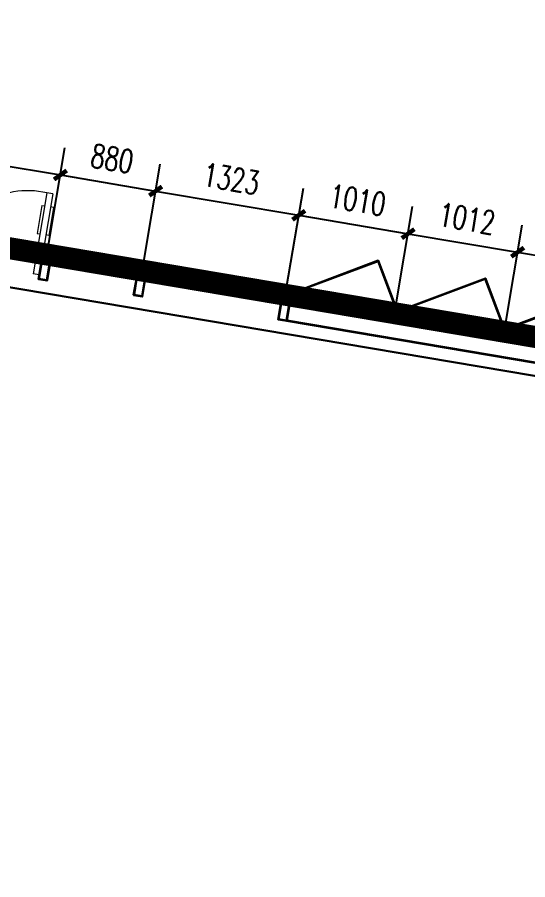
# Model space of a CAD drawing. Extents: x -936 to 12807311, y 101 to 1511157.
# Drawn here: x 12328799 to 12333452, y 1195302 to 1203157 of the extents above; entities that cross this region are included whole.
import ezdxf

# ---------------------------------------------------------------- set-up
doc = ezdxf.new("R2010")
doc.units = 0
doc.header["$LTSCALE"] = 1000
doc.header["$MEASUREMENT"] = 0
doc.linetypes.add('PX-PLAN-F2-T3$0$DASHED', pattern=[0.75, 0.5, -0.25])
for name, color, linetype, lineweight in [('PX-GLAZ-F2$0$PX-GLAZ-F2$0$_EDO-ALUMINIUM-SECTION', 90, 'Continuous', 30), ('PX-GLAZ-F2$0$PX-GLAZ-F2$0$_EDO-GLASS-SECTION', 130, 'Continuous', 30), ('PX-GLAZ-F2$0$PX-GLAZ-F2$0$PX-GLAZ-F2$0$板边线', 36, 'Continuous', 30), ('PX-GLAZ-F2$0$PX-GLAZ-F2$0$WINDOW', 4, 'Continuous', 5)]:
    doc.layers.add(name, color=color, linetype=linetype, lineweight=lineweight)
for name, color, linetype in [('PX-GLAZ-F2$0$PX-GLAZ-F2$0$PX-GLAZ-F2$0$幕墙线', 104, 'Continuous'), ('PX-GLAZ-F2$0$绿化', 3, 'Continuous'), ('PX-PLAN-F2-T3$0$FIRE', 1, 'PX-PLAN-F2-T3$0$DASHED'), ('PX-PLAN-F2-T3$0$PUB_DIM', 3, 'Continuous')]:
    doc.layers.add(name, color=color, linetype=linetype)
doc.styles.add('PX-PLAN-F2-T3$0$_TCH_DIM_T3', font='SIMPLEX', dxfattribs={"width": 0.705882, "bigfont": 'GBCBIG'})
doc.dimstyles.new('PX-PLAN-F2-T3$0$_TCH_ARCH&&100', dxfattribs={"dimtxt": 212.5, "dimasz": 100, "dimexe": 250, "dimexo": 300, "dimgap": 118.75, "dimtad": 1, "dimdec": 0, "dimzin": 0, "dimdsep": 46, "dimtxsty": 'PX-PLAN-F2-T3$0$_TCH_DIM_T3', "dimblk": 'PX-PLAN-F2-T3$0$_ArchTick', "dimcen": 0.09, "dimclrd": 1, "dimclre": 1, "dimclrt": 4, "dimazin": 2, "dimtfac": 1, "dimtdec": 0, "dimtix": 1, "dimtmove": 2, "dimatfit": 3, "dimfxl": 0, "dimtolj": 1, "dimtzin": 0, "dimarcsym": 0})

# ---------------------------------------------------------------- blocks, each defined once
blk = doc.blocks.new('PX-PLAN-F2-T3$0$_ArchTick')
at = {"color": 0, "linetype": 'ByBlock', "const_width": 0.4}
blk.add_lwpolyline([(-0.5, -0.5), (0.5, 0.5)], dxfattribs=at)
blk = doc.blocks.new('*D1567')
at = {"layer": 'Defpoints', "color": 0, "transparency": 16777216}
for p in [(12329192.5, 1201720.8), (12327269.7, 1201064.1), (12329031.6, 1200766.8)]:
    blk.add_point(p, dxfattribs=at)
at = {"layer": 'PX-PLAN-F2-T3$0$PUB_DIM', "color": 1, "lineweight": -2, "transparency": 16777216}
for p, q in [((12327319.6, 1201359.9), (12327472.2, 1202264.6)), ((12327430.7, 1202018.1), (12329192.5, 1201720.8)), ((12329081.5, 1201062.6), (12329234.1, 1201967.3))]:
    blk.add_line(p, q, dxfattribs=at)
at = {"layer": 'PX-PLAN-F2-T3$0$PUB_DIM', "color": 1, "lineweight": -2, "transparency": 16777216, "xscale": 100, "yscale": 100, "zscale": 100}
for p, rotation in [((12327430.7, 1202018.1), 170.4236162614718), ((12329192.5, 1201720.8), 350.4236162614718)]:
    blk.add_blockref('PX-PLAN-F2-T3$0$_ArchTick', p, dxfattribs=dict(at, rotation=rotation))
at = {"layer": 'PX-PLAN-F2-T3$0$PUB_DIM', "color": 4, "transparency": 16777216, "insert": (12328349, 1202091.3), "char_height": 212.5, "attachment_point": 5, "rotation": 350.42362, "style": 'PX-PLAN-F2-T3$0$_TCH_DIM_T3'}
blk.add_mtext('\\A1;1787', dxfattribs=at)
blk = doc.blocks.new('*D1568')
at = {"layer": 'Defpoints', "color": 0, "transparency": 16777216}
for p in [(12330060.6, 1201574.4), (12329031.6, 1200766.8), (12329899.6, 1200620.4)]:
    blk.add_point(p, dxfattribs=at)
at = {"layer": 'PX-PLAN-F2-T3$0$PUB_DIM', "color": 1, "lineweight": -2, "transparency": 16777216}
for p, q in [((12329081.5, 1201062.6), (12329234.1, 1201967.3)), ((12329949.6, 1200916.2), (12330102.2, 1201820.9)), ((12329192.5, 1201720.8), (12330060.6, 1201574.4))]:
    blk.add_line(p, q, dxfattribs=at)
at = {"layer": 'PX-PLAN-F2-T3$0$PUB_DIM', "color": 1, "lineweight": -2, "transparency": 16777216, "xscale": 100, "yscale": 100, "zscale": 100}
for p, rotation in [((12329192.5, 1201720.8), 170.4236162614549), ((12330060.6, 1201574.4), 350.4236162614549)]:
    blk.add_blockref('PX-PLAN-F2-T3$0$_ArchTick', p, dxfattribs=dict(at, rotation=rotation))
at = {"layer": 'PX-PLAN-F2-T3$0$PUB_DIM', "color": 4, "transparency": 16777216, "insert": (12329664, 1201869.4), "char_height": 212.5, "attachment_point": 5, "rotation": 350.42362, "style": 'PX-PLAN-F2-T3$0$_TCH_DIM_T3'}
blk.add_mtext('\\A1;880', dxfattribs=at)
blk = doc.blocks.new('*D1569')
at = {"layer": 'Defpoints', "color": 0, "transparency": 16777216}
for p in [(12331365.2, 1201354.2), (12329899.6, 1200620.4), (12331204.3, 1200400.2)]:
    blk.add_point(p, dxfattribs=at)
at = {"layer": 'PX-PLAN-F2-T3$0$PUB_DIM', "color": 1, "lineweight": -2, "transparency": 16777216}
for p, q in [((12329949.6, 1200916.2), (12330102.2, 1201820.9)), ((12330060.6, 1201574.4), (12331365.2, 1201354.2)), ((12331254.2, 1200696.1), (12331406.8, 1201600.8))]:
    blk.add_line(p, q, dxfattribs=at)
at = {"layer": 'PX-PLAN-F2-T3$0$PUB_DIM', "color": 1, "lineweight": -2, "transparency": 16777216, "xscale": 100, "yscale": 100, "zscale": 100}
for p, rotation in [((12330060.6, 1201574.4), 170.423616261468), ((12331365.2, 1201354.2), 350.4236162614681)]:
    blk.add_blockref('PX-PLAN-F2-T3$0$_ArchTick', p, dxfattribs=dict(at, rotation=rotation))
at = {"layer": 'PX-PLAN-F2-T3$0$PUB_DIM', "color": 4, "transparency": 16777216, "insert": (12330750.4, 1201686.2), "char_height": 212.5, "attachment_point": 5, "rotation": 350.42362, "style": 'PX-PLAN-F2-T3$0$_TCH_DIM_T3'}
blk.add_mtext('\\A1;1323', dxfattribs=at)
blk = doc.blocks.new('*D1570')
at = {"layer": 'Defpoints', "color": 0, "transparency": 16777216}
for p in [(12332361.5, 1201186.2), (12331204.3, 1200400.2), (12332200.5, 1200232.2)]:
    blk.add_point(p, dxfattribs=at)
at = {"layer": 'PX-PLAN-F2-T3$0$PUB_DIM', "color": 1, "lineweight": -2, "transparency": 16777216}
for p, q in [((12331254.2, 1200696.1), (12331406.8, 1201600.8)), ((12332250.4, 1200528), (12332403.1, 1201432.7)), ((12331365.2, 1201354.2), (12332361.5, 1201186.2))]:
    blk.add_line(p, q, dxfattribs=at)
at = {"layer": 'PX-PLAN-F2-T3$0$PUB_DIM', "color": 1, "lineweight": -2, "transparency": 16777216, "xscale": 100, "yscale": 100, "zscale": 100}
for p, rotation in [((12331365.2, 1201354.2), 170.4236162614667), ((12332361.5, 1201186.2), 350.4236162614667)]:
    blk.add_blockref('PX-PLAN-F2-T3$0$_ArchTick', p, dxfattribs=dict(at, rotation=rotation))
at = {"layer": 'PX-PLAN-F2-T3$0$PUB_DIM', "color": 4, "transparency": 16777216, "insert": (12331900.8, 1201492.1), "char_height": 212.5, "attachment_point": 5, "rotation": 350.42362, "style": 'PX-PLAN-F2-T3$0$_TCH_DIM_T3'}
blk.add_mtext('\\A1;1010', dxfattribs=at)
blk = doc.blocks.new('*D1571')
at = {"layer": 'Defpoints', "color": 0, "transparency": 16777216}
for p in [(12333359.7, 1201017.7), (12332200.5, 1200232.2), (12333198.8, 1200063.7)]:
    blk.add_point(p, dxfattribs=at)
at = {"layer": 'PX-PLAN-F2-T3$0$PUB_DIM', "color": 1, "lineweight": -2, "transparency": 16777216}
for p, q in [((12332250.4, 1200528), (12332403.1, 1201432.7)), ((12333248.7, 1200359.6), (12333401.3, 1201264.3)), ((12332361.5, 1201186.2), (12333359.7, 1201017.7))]:
    blk.add_line(p, q, dxfattribs=at)
at = {"layer": 'PX-PLAN-F2-T3$0$PUB_DIM', "color": 1, "lineweight": -2, "transparency": 16777216, "xscale": 100, "yscale": 100, "zscale": 100}
for p, rotation in [((12332361.5, 1201186.2), 170.4236162614791), ((12333359.7, 1201017.7), 350.4236162614791)]:
    blk.add_blockref('PX-PLAN-F2-T3$0$_ArchTick', p, dxfattribs=dict(at, rotation=rotation))
at = {"layer": 'PX-PLAN-F2-T3$0$PUB_DIM', "color": 4, "transparency": 16777216, "insert": (12332898, 1201323.8), "char_height": 212.5, "attachment_point": 5, "rotation": 350.42362, "style": 'PX-PLAN-F2-T3$0$_TCH_DIM_T3'}
blk.add_mtext('\\A1;1012', dxfattribs=at)
blk = doc.blocks.new('*D1572')
at = {"layer": 'Defpoints', "color": 0, "transparency": 16777216}
for p in [(12334335.6, 1200853.1), (12333198.8, 1200063.7), (12334174.7, 1199899.1)]:
    blk.add_point(p, dxfattribs=at)
at = {"layer": 'PX-PLAN-F2-T3$0$PUB_DIM', "color": 1, "lineweight": -2, "transparency": 16777216}
for p, q in [((12333248.7, 1200359.6), (12333401.3, 1201264.3)), ((12334224.6, 1200194.9), (12334377.2, 1201099.6)), ((12333359.7, 1201017.7), (12334335.6, 1200853.1))]:
    blk.add_line(p, q, dxfattribs=at)
at = {"layer": 'PX-PLAN-F2-T3$0$PUB_DIM', "color": 1, "lineweight": -2, "transparency": 16777216, "xscale": 100, "yscale": 100, "zscale": 100}
for p, rotation in [((12333359.7, 1201017.7), 170.42361626146), ((12334335.6, 1200853.1), 350.42361626146)]:
    blk.add_blockref('PX-PLAN-F2-T3$0$_ArchTick', p, dxfattribs=dict(at, rotation=rotation))
at = {"layer": 'PX-PLAN-F2-T3$0$PUB_DIM', "color": 4, "transparency": 16777216, "insert": (12333885.1, 1201157.3), "char_height": 212.5, "attachment_point": 5, "rotation": 350.42362, "style": 'PX-PLAN-F2-T3$0$_TCH_DIM_T3'}
blk.add_mtext('\\A1;990', dxfattribs=at)
blk = doc.blocks.new('PX-GLAZ-F2$0$PX-GLAZ-F2$0$$DorLib2D$00000011')
for p, q in [((-0.5333, 0.4576), (-0.5333, -0.009)), ((-0.5333, 0.4576), (-0.5, 0.4576)), ((-0.5, 0.4576), (-0.5, -0.009)), ((0.5001, 0.4709), (0.5001, 0.0042)), ((0.5334, 0.4709), (0.5001, 0.4709)), ((0.5334, 0.4709), (0.5334, 0.0042)), ((0.4834, 0.3962), (0.5001, 0.3962)), ((0.5501, 0.3962), (0.5334, 0.3962)), ((-0.55, 0.3829), (-0.5333, 0.3829)), ((-0.4833, 0.3829), (-0.5, 0.3829)), ((-0.55, 0.2213), (-0.5333, 0.2213)), ((-0.4833, 0.2213), (-0.5, 0.2213)), ((0.4834, 0.2346), (0.5001, 0.2346)), ((0.5501, 0.2346), (0.5334, 0.2346)), ((0.5334, 0.0042), (0.5001, 0.0042)), ((-0.5333, -0.009), (-0.5, -0.009))]:
    blk.add_line(p, q)
at = {"lineweight": 13}
for p, q in [((0.4834, 0.3962), (0.4834, 0.2346)), ((0.5501, 0.3962), (0.5501, 0.2346)), ((-0.55, 0.3829), (-0.55, 0.2213)), ((-0.4833, 0.3829), (-0.4833, 0.2213))]:
    blk.add_line(p, q, dxfattribs=at)
for centre, radius, start, end in [((-0.4495, 0.0109), 0.4496, 359.1497, 96.4455), ((0.4685, 0.0035), 0.4685, 86.131, 179.9077)]:
    blk.add_arc(centre, radius, start, end, dxfattribs=at)
blk = doc.blocks.new('PX-GLAZ-F2$0$PX-GLAZ-F2$0$标准块')
at = {"layer": 'PX-GLAZ-F2$0$PX-GLAZ-F2$0$_EDO-ALUMINIUM-SECTION'}
blk.add_line((0, 0), (0, -46, 0.1), dxfattribs=at)
at = {"layer": 'PX-GLAZ-F2$0$PX-GLAZ-F2$0$_EDO-ALUMINIUM-SECTION', "extrusion": (1.58294e-17, 0.001776, 0.999998)}
for points in [[(40, -49), (40, -85), (40, -233), (-40, -233), (-40, -85.2), (-40, -46), (40, -46)], [(37, -49), (37, -85), (37, -85), (37, -230), (-37, -230), (-37, -85), (-37, -85), (-37, -49), (37, -49)]]:
    blk.add_lwpolyline(points, close=True, dxfattribs=at)
blk = doc.blocks.new('PX-GLAZ-F2')
at = {"layer": 'PX-GLAZ-F2$0$绿化', "ltscale": 100}
h = blk.add_hatch(dxfattribs=at)
h.set_pattern_fill('CROSS', color=256, scale=200)
h.set_pattern_definition([(0, (0, 0), (317.5, 317.5), [158.75, -476.25]), (90, (79.38, -79.38), (-317.5, 317.5), [158.75, -476.25])])
edge = h.paths.add_edge_path()
edge.add_spline(control_points=[(12248706, 1227659.1), (12249131.2, 1228506.9), (12249645.7, 1229303.6), (12250243.3, 1230039.9)], knot_values=[0, 0, 0, 0, 0.216924, 0.216924, 0.216924, 0.216924], weights=[1, 0.996083, 0.996083, 1], degree=3, periodic=0)
edge.add_spline(control_points=[(12250243.3, 1230039.9), (12252309.9, 1232880.9), (12254376.5, 1235721.8), (12256443.1, 1238562.8)], knot_values=[0.216924, 0.216924, 0.216924, 0.216924, 1.216924, 1.216924, 1.216924, 1.216924], weights=[1, 1, 1, 1], degree=3, periodic=0)
edge.add_spline(control_points=[(12256443.1, 1238562.8), (12256855.1, 1239129.1), (12257479, 1239447.2), (12258179.2, 1239448.1)], knot_values=[1.216924, 1.216924, 1.216924, 1.216924, 2.157612, 2.157612, 2.157612, 2.157612], weights=[1, 0.927608, 0.927608, 1], degree=3, periodic=0)
edge.add_spline(control_points=[(12258179.2, 1239448.1), (12258879.5, 1239448.9), (12259504.2, 1239132.3), (12259917.5, 1238567)], knot_values=[2.157612, 2.157612, 2.157612, 2.157612, 3.098299, 3.098299, 3.098299, 3.098299], weights=[1, 0.927608, 0.927608, 1], degree=3, periodic=0)
edge.add_spline(control_points=[(12259917.5, 1238567), (12260548, 1237710.5), (12261178.5, 1236854), (12261808.9, 1235997.5)], knot_values=[3.098299, 3.098299, 3.098299, 3.098299, 4.098299, 4.098299, 4.098299, 4.098299], weights=[1, 1, 1, 1], degree=3, periodic=0)
edge.add_spline(control_points=[(12261808.9, 1235997.5), (12263521.2, 1233671.3), (12265804.9, 1231902.8), (12268485.4, 1230826.9)], knot_values=[4.098299, 4.098299, 4.098299, 4.098299, 4.652859, 4.652859, 4.652859, 4.652859], weights=[1, 0.974536, 0.974536, 1], degree=3, periodic=0)
edge.add_spline(control_points=[(12268485.4, 1230826.9), (12268662.4, 1231007.2), (12268731.6, 1231250.2), (12268676.3, 1231496.7)], knot_values=[4.652859, 4.652859, 4.652859, 4.652859, 5.649853, 5.649853, 5.649853, 5.649853], weights=[1, 0.918868, 0.918868, 1], degree=3, periodic=0)
edge.add_spline(control_points=[(12268676.3, 1231496.7), (12268617.1, 1231738.6), (12268468.8, 1231938.7), (12268254.4, 1232065.5)], knot_values=[5.649853, 5.649853, 5.649853, 5.649853, 6.446513, 6.446513, 6.446513, 6.446513], weights=[1, 0.947807, 0.947807, 1], degree=3, periodic=0)
edge.add_spline(control_points=[(12268254.4, 1232065.5), (12267103.1, 1232776.1), (12266083.6, 1233665.5), (12265223.4, 1234709.7)], knot_values=[6.446513, 6.446513, 6.446513, 6.446513, 6.775264, 6.775264, 6.775264, 6.775264], weights=[1, 0.991014, 0.991014, 1], degree=3, periodic=0)
edge.add_spline(control_points=[(12265223.4, 1234709.7), (12264096, 1236051.5), (12262129.6, 1238391.9), (12260372, 1242231), (12256480.6, 1243543.3), (12252849.4, 1241495), (12250340.6, 1238037), (12248070.6, 1234565), (12247519.7, 1230670.2), (12248353, 1228555.3), (12248706, 1227659.1)], knot_values=[6.775264, 6.775264, 6.775264, 6.775264, 5292.874969, 9226.385284, 12034.29998, 16515.783225, 20509.83686, 24941.222035, 28831.152857, 31691.101626, 31691.101626, 31691.101626, 31691.101626], weights=[1, 1, 1, 1, 1, 1, 1, 1, 1, 1, 1], degree=3, periodic=0)
edge = h.paths.add_edge_path()
edge.add_line((12350572.1, 1250171.9), (12345847.5, 1250548.3))
edge.add_line((12345847.5, 1250548.3), (12342141.8, 1229321))
edge.add_arc((12336175.4, 1230692.1), 6121.9, 302.60421, 347.05847, ccw=False)
edge.add_arc((12345389.7, 1216855.3), 10503.8, 124.27677, 148.99986)
edge.add_arc((12344287.8, 1217517.4), 9218.3, 148.99986, 195.78563)
edge.add_arc((12226671.4, 1184267.2), 113007.7, 14.3349, 15.785626, ccw=False)
edge.add_arc((12324166, 1209181.5), 12380.1, -17.80782, 14.3349, ccw=False)
edge.add_line((12335952.9, 1205395.4), (12334257.7, 1200117.8))
edge.add_arc((12334246.6, 1197712), 2405.9, 11.27506, 89.73573, ccw=False)
edge.add_arc((12335021.7, 1197866.5), 1615.6, -9.56278, 11.27506, ccw=False)
edge.add_arc((12318788.1, 1200601.3), 18077.9, 349.66451, 350.43722, ccw=False)
edge.add_line((12336572.7, 1197357.9), (12337158.7, 1197228.4))
edge.add_line((12337158.7, 1197228.4), (12338932.8, 1205257.3))
edge.add_arc((12331756, 1206843.1), 7350, 347.53975, 385.14259)
edge.add_line((12338409.6, 1209966), (12337135.1, 1212681.5))
edge.add_arc((12343155, 1215506.9), 6650, 136.3842, 205.14259, ccw=False)
edge.add_line((12338340.5, 1220094.1), (12341350.4, 1223253.1))
edge.add_arc((12336029.1, 1228323.2), 7350, 316.3842, 350.09754)
edge.add_line((12343269.6, 1227059.2), (12347090.2, 1248944.5))
edge.add_line((12347090.2, 1248944.5), (12351754.6, 1248573))
edge.add_arc((12350316, 1248745.8), 1448.9, 353.14964, 439.81841)
edge = h.paths.add_edge_path()
edge.add_line((12329890.5, 1220636.8), (12332760, 1212631.4))
edge.add_line((12332760, 1212631.4), (12329676.6, 1211775.2))
edge.add_line((12329676.6, 1211775.2), (12331314.6, 1212230))
edge.add_line((12331314.6, 1212230), (12332557.8, 1207752.6))
edge.add_line((12332557.8, 1207752.6), (12330392.5, 1207151.4))
edge.add_arc((12335853.3, 1214426.6), 9096.6, 186.95866, 233.10806, ccw=False)
edge.add_arc((12340898.8, 1215042.4), 14179.5, 162.97302, 186.95866, ccw=False)
edge.add_arc((12329376.2, 1218571.1), 2128.8, 76.01983, 162.97302, ccw=False)
edge = h.paths.add_edge_path()
edge.add_spline(control_points=[(12297159.8, 1230058.2), (12297328.4, 1230848.4), (12297611.5, 1232175), (12298661.8, 1234113.7), (12300752.4, 1233643.1), (12302179.5, 1231710.5), (12305502.7, 1231446.7), (12308858, 1230950.4), (12312135.6, 1229259.9), (12315220.2, 1226420), (12318080.9, 1222865.1), (12322418.9, 1219690.6), (12322542.4, 1214282.7), (12320895.5, 1209063.7), (12315723.8, 1207150.9), (12311909, 1207413.1), (12309758.9, 1207758.4), (12309129.1, 1207859.5), (12310995.9, 1207584.2), (12312844.4, 1207963.6), (12314451.8, 1208952), (12317354.8, 1210737), (12318732.3, 1213854), (12318097.8, 1217202.3), (12317569.7, 1221919.1), (12314841.7, 1225803.1), (12310583.9, 1227900.3), (12307035.2, 1229914.1), (12303029.1, 1230689.2), (12298985.3, 1230144.5), (12298893.7, 1229984.7), (12298802.1, 1229824.9), (12298710.5, 1229665.1), (12298697.1, 1229625.6), (12298683.7, 1229586), (12298670.3, 1229546.5), (12298166.8, 1229717.1), (12297663.3, 1229887.7), (12297159.8, 1230058.2)], knot_values=[0, 0, 0, 0, 2509.700408, 4213.359833, 5630.177683, 7984.518911, 11137.817694, 14924.091468, 18297.557361, 21965.658871, 27403.802694, 32175.788926, 37032.380513, 42474.260842, 47438.699166, 52055.119781, 53967.632625, 53967.632625, 53967.632625, 53968.33034, 53968.33034, 53968.33034, 53969.537115, 53969.537115, 53969.537115, 53970.538726, 53970.538726, 53970.538726, 53971.188756, 53971.188756, 53971.188756, 53972.188756, 53972.188756, 53972.188756, 53973.188756, 53973.188756, 53973.188756, 53974.188756, 53974.188756, 53974.188756, 53974.188756], weights=[1, 1, 1, 1, 1, 1, 1, 1, 1, 1, 1, 1, 1, 1, 1, 1, 1, 1, 0.959842, 0.959842, 1, 0.882279, 0.882279, 1, 0.918131, 0.918131, 1, 0.965097, 0.965097, 1, 1, 1, 1, 1, 1, 1, 1, 1, 1], degree=3, periodic=0)
edge = h.paths.add_edge_path()
edge.add_arc((12264417, 1231062), 31784.2, 288.69408, 306.13039)
edge.add_arc((12282712.2, 1205688.8), 536.1, 326.20587, 388.29705)
edge.add_arc((12282257.3, 1205342), 1104.7, 32.95484, 44.08798)
edge.add_arc((12296904.8, 1178998.3), 30446.8, 117.06634, 124.81688)
edge.add_arc((12270335.2, 1229379), 26995.3, 242.81788, 289.89359, ccw=False)
edge.add_arc((12269712.4, 1219643.1), 18465.3, 214.97876, 230.64533, ccw=False)
edge.add_arc((12280518, 1228316.3), 32304.1, 208.46123, 216.59643, ccw=False)
edge.add_line((12252118.2, 1212921.4), (12251073.7, 1212284.2))
edge.add_arc((12251548.3, 1211765), 703.4, 132.4299, 196.5559)
edge.add_arc((12269478.4, 1221332.5), 21012.7, 207.7011, 284.11957)
edge = h.paths.add_edge_path()
edge.add_arc((12233920.3, 1265851.6), 16144.8, -7.15606, 23.05907, ccw=False)
edge.add_arc((12272144.2, 1259604.6), 22605.3, 169.19974, 186.44518)
edge.add_line((12249681.8, 1257067.1), (12250208.3, 1252638.7))
edge.add_line((12250208.3, 1252638.7), (12250862.7, 1252716.6))
edge.add_arc((12273478.7, 1255109.2), 22742.2, 165.02933, 186.03914, ccw=False)
edge.add_arc((12521635.5, 1188752), 279617.8, 164.395979, 165.029333, ccw=False)
edge.add_arc((12246304.4, 1265646.6), 6249.3, 344.39598, 373.49578)
edge.add_arc((12241392.1, 1264467.7), 11301.1, 13.49578, 45.22187)
edge.add_line((12249352.2, 1272489.7), (12248777.5, 1272176.5))
edge.add_spline(control_points=[(12272311.3, 1185673.5), (12273059.3, 1190105.5), (12273807.4, 1194537.4), (12273916.6, 1195057.1), (12273551.9, 1195443.1), (12273187.2, 1195829.1), (12272662.2, 1195749.5), (12269776.4, 1195164.7), (12266890.5, 1194579.8), (12265653.8, 1194222), (12265338.4, 1192973.8), (12264835.5, 1189992.8), (12264332.5, 1187011.7), (12264187.7, 1185999.1), (12265170.5, 1185715.3), (12268131.7, 1185215.7), (12271092.9, 1184716.1), (12272121.2, 1184661.4), (12272311.3, 1185673.5)], knot_values=[0, 0, 0, 1, 1, 1.964231, 1.964231, 2.928463, 2.928463, 3.928463, 3.928463, 4.970151, 4.970151, 5.970151, 5.970151, 7.401839, 7.401839, 8.401839, 8.401839, 9.840172, 9.840172, 9.840172], weights=[1, 1, 1, 0.886016, 1, 0.886016, 1, 1, 1, 0.867399, 1, 1, 1, 0.75454, 1, 1, 1, 0.752355, 1], degree=2, periodic=0)
at = {"layer": 'PX-GLAZ-F2$0$PX-GLAZ-F2$0$_EDO-ALUMINIUM-SECTION'}
for points in [[(12331255.5, 1200627.6), (12332089.4, 1200941), (12332263.7, 1200477.2), (12333066.9, 1200779.1), (12333241.2, 1200315.3), (12334044.5, 1200617.2), (12334218.7, 1200153.4), (12335032.7, 1200419.8), (12335186.5, 1199949.9), (12336035.6, 1199895.4), (12336004.2, 1199405.2), (12336745, 1198986.6), (12336503.3, 1198558.9), (12336988.2, 1197859.7), (12336584.5, 1197579.8), (12336844.6, 1196762.2), (12336372.5, 1196612.1), (12336626.7, 1195792.5), (12336153.5, 1195645.7), (12336407.7, 1194826.1)], [(12331256.5, 1200624.8), (12332087.7, 1200937.1), (12332261.9, 1200473.4), (12333065.2, 1200775.2), (12333239.5, 1200311.5), (12334042.7, 1200613.3), (12334216.9, 1200149.7), (12335030.8, 1200416), (12335184.3, 1199947), (12336032.4, 1199892.6), (12336001.1, 1199403.5), (12336740.9, 1198985.5), (12336499.8, 1198558.8), (12336984, 1197860.5), (12336581, 1197581), (12336840.8, 1196764.1), (12336368.8, 1196614), (12336623, 1195794.4), (12336149.8, 1195647.7), (12336404, 1194828.1)]]:
    blk.add_lwpolyline(points, dxfattribs=at)
at = {"layer": 'PX-GLAZ-F2$0$PX-GLAZ-F2$0$_EDO-ALUMINIUM-SECTION', "elevation": 41.4}
for points in [[(12331286.9, 1200572), (12334789.1, 1199981.2, -0.431537), (12336527, 1197379.3), (12334007.1, 1186415.9)], [(12331256.4, 1200391.4), (12334758.7, 1199800.6, -0.431537), (12336348.4, 1197420.4), (12333763.9, 1186175.6)], [(12331256.9, 1200394.3), (12334759.2, 1199803.5, -0.431537), (12336351.4, 1197419.7), (12333831.5, 1186456.3)]]:
    blk.add_lwpolyline(points, format="xyb", dxfattribs=at)
at = {"layer": 'PX-GLAZ-F2$0$PX-GLAZ-F2$0$_EDO-GLASS-SECTION', "elevation": 41.4}
for points in [[(12329030.8, 1201002.7), (12331255.5, 1200627.6)], [(12329024.1, 1200963.3), (12331251.1, 1200587.8)]]:
    blk.add_lwpolyline(points, dxfattribs=at)
at = {"layer": 'PX-GLAZ-F2$0$PX-GLAZ-F2$0$PX-GLAZ-F2$0$幕墙线'}
for points in [[(12331255.5, 1200627.6), (12332089.4, 1200941), (12332263.7, 1200477.2), (12333066.9, 1200779.1), (12333241.2, 1200315.3), (12334044.5, 1200617.2), (12334218.7, 1200153.4), (12335032.7, 1200419.8), (12335186.5, 1199949.9), (12336035.6, 1199895.4), (12336004.2, 1199405.2), (12336745, 1198986.6), (12336503.3, 1198558.9), (12336988.2, 1197859.7), (12336584.5, 1197579.8), (12336844.6, 1196762.2), (12336372.5, 1196612.1), (12336626.7, 1195792.5), (12336153.5, 1195645.7), (12336407.7, 1194826.1)], [(12299771.5, 1205939.5), (12331255.7, 1200627.7)]]:
    blk.add_lwpolyline(points, dxfattribs=at)
at = {"layer": 'PX-GLAZ-F2$0$PX-GLAZ-F2$0$PX-GLAZ-F2$0$板边线', "color": 30}
blk.add_lwpolyline([(12347255.9, 1248730.7), (12343466.6, 1227024.9, -0.148173), (12341495.2, 1223115.1), (12338485.3, 1219956.2, 0.309353), (12337316.1, 1212766.4), (12338590.6, 1210050.9, -0.165562), (12339128.1, 1205214.1), (12337310.9, 1196990), (12336185.9, 1197238.6), (12336233.7, 1197446.5, 0.431537), (12334738.4, 1199685.2), (12299066.1, 1205703.6, 0.051791), (12296581.5, 1205861.9, 0.13082), (12281426.9, 1201174), (12280448.5, 1200534.4, 0.209147), (12278122.2, 1196979.9), (12275873.2, 1183649.2, 0.200559), (12276861.1, 1179405.3), (12276912.9, 1179333.5), (12275141.3, 1178056.4), (12275053.4, 1178179.3, 0.197655), (12271539.9, 1180382)], format="xyb", dxfattribs=at)
blk.add_lwpolyline([(12280448.5, 1200534.4), (12281426.9, 1201174, -0.13082), (12296581.5, 1205861.9, -0.051791), (12299066.1, 1205703.6), (12334738.4, 1199685.2, -0.431537), (12336233.7, 1197446.5), (12330060.5, 1170588.4, -0.3971), (12323157.7, 1165977.9), (12283757.5, 1172625.2, -0.197266), (12280114.2, 1174892.6), (12276861.1, 1179405.3, -0.200559), (12275873.2, 1183649.2), (12278122.2, 1196979.9, -0.209147)], format="xyb", close=True, dxfattribs=at)
at = {"layer": 'PX-GLAZ-F2$0$PX-GLAZ-F2$0$_EDO-ALUMINIUM-SECTION', "extrusion": (-1.32987e-08, -7.87574e-08, 1), "rotation": 350.4236161517364}
for p in [(12329070.2, 1200996.1, 41.1), (12329938.4, 1200850.1, 40.8), (12331255.7, 1200627.7, -0.3)]:
    blk.add_blockref('PX-GLAZ-F2$0$PX-GLAZ-F2$0$标准块', p, dxfattribs=at)
at = {"layer": 'PX-GLAZ-F2$0$PX-GLAZ-F2$0$WINDOW', "xscale": 1600, "yscale": 1600, "zscale": 1600, "rotation": 350.4236162614922}
blk.add_blockref('PX-GLAZ-F2$0$PX-GLAZ-F2$0$$DorLib2D$00000011', (12328155.9, 1200947.5, 41.4), dxfattribs=at)
blk = doc.blocks.new('PX-PLAN-F2-T3')
at = {"layer": 'PX-PLAN-F2-T3$0$FIRE', "ltscale": 3, "const_width": 200}
blk.add_lwpolyline([(12299475.357, 1205989.466), (12334748.086, 1200038.484), (12334831.294, 1200531.676), (12334880.597, 1200523.358), (12334839.152, 1200277.7), (12335509.409, 1200283.802), (12335514.03, 1199776.174), (12336467.565, 1199559.872), (12336247.8, 1199102.257), (12337008.15, 1198487.535), (12336609.069, 1198173.781), (12337017.354, 1197327.889), (12336536.954, 1197180.505), (12336792.23, 1196348.428), (12336311.83, 1196201.044), (12336567.106, 1195368.967), (12336086.706, 1195221.583), (12336341.982, 1194389.505)], dxfattribs=at)
at = {"layer": 'PX-PLAN-F2-T3$0$PUB_DIM'}
for p1, p2, picture, middle in [((12327269.704, 1201064.058), (12329031.552, 1200766.811), '*D1567', (12328349.013, 1202091.303)), ((12329031.552, 1200766.811), (12329899.648, 1200620.352), '*D1568', (12329663.985, 1201869.449)), ((12329899.648, 1200620.352), (12331204.285, 1200400.242), '*D1569', (12330750.351, 1201686.165)), ((12331204.285, 1200400.242), (12332200.526, 1200232.163), '*D1570', (12331900.79, 1201492.07)), ((12332200.526, 1200232.163), (12333198.769, 1200063.746), '*D1571', (12332898.032, 1201323.822)), ((12333198.769, 1200063.746), (12334174.673, 1199899.098), '*D1572', (12333885.106, 1201157.29))]:
    dim = blk.add_aligned_dim(p1=p1, p2=p2, distance=967.486, dimstyle='PX-PLAN-F2-T3$0$_TCH_ARCH&&100', dxfattribs=at)
    dim.commit()
    dim.dimension.update_dxf_attribs({"geometry": picture, "text_midpoint": middle})

msp = doc.modelspace()

# ---------------------------------------------------------------- block references
for name in ['PX-GLAZ-F2', 'PX-PLAN-F2-T3']:
    msp.add_blockref(name, (0, 0))

doc.saveas('drawing.dxf')
